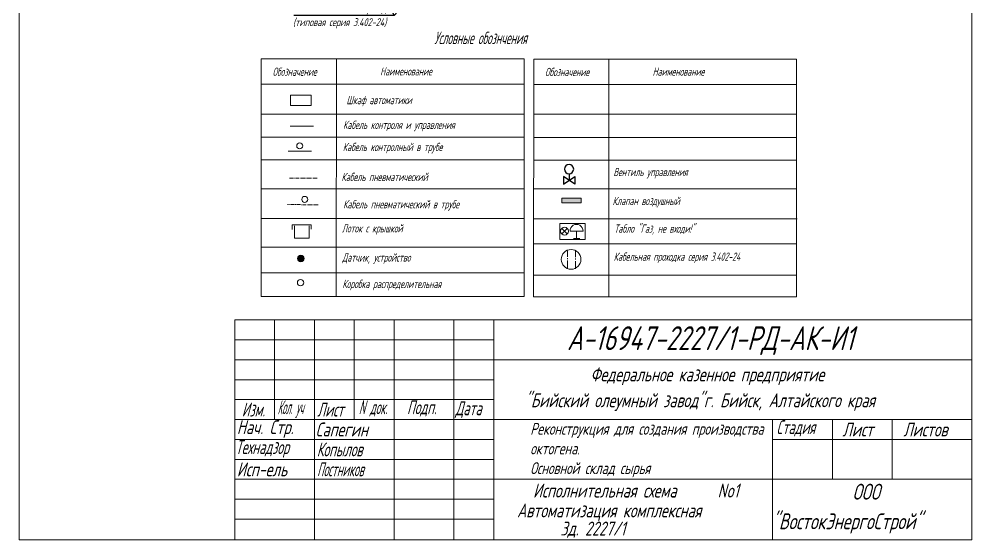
# Model space of a CAD drawing. Header units: millimetres. Extents: x -338 to 6826, y -8218 to 3153.
# Drawn here: x 715 to 1683, y -8213 to -7683 of the extents above; entities that cross this region are included whole.
import ezdxf
from ezdxf import colors
from ezdxf.entities.mleader import LeaderData, LeaderLine
from ezdxf.math import Vec2, Vec3

# ---------------------------------------------------------------- set-up
doc = ezdxf.new("R2010")
doc.units = ezdxf.units.MM
doc.linetypes.add('gost6', pattern=[12, 8, -1.5, 1, -1.5])
for name, color, linetype, lineweight in [('Арматура', 1, 'Continuous', 25), ('ИИ_ОФОРМЛЕНИЕ_025', 7, 'Continuous', 25), ('лампа', 6, 'Continuous', 50), ('Линия выноска', 137, 'Continuous', 25), ('Первичник', 210, 'Continuous', 25), ('Пн.кабель', 4, 'Continuous', 50), ('Рамка толстая', 7, 'Continuous', 60), ('Эл.кабель', 2, 'Continuous', 50), ('ЭлектрооБорудование (Вновь)', 160, 'Continuous', 60)]:
    doc.layers.add(name, color=color, linetype=linetype, lineweight=lineweight)
doc.layers.add('Размеры', color=5, linetype='Continuous')
doc.styles.add('GOST', font='GOST.shx', dxfattribs={"oblique": 15})
doc.styles.add('gost shx', font='gost.shx', dxfattribs={"oblique": 15})
doc.styles.add('Simplex', font='simplex.shx', dxfattribs={"width": 0.7, "oblique": 15})
doc.styles.get("Standard").update_dxf_attribs({"font": 'simplex.shx', "oblique": 15})

# ---------------------------------------------------------------- blocks, each defined once
blk = doc.blocks.new('_DotBlank')
at = {"color": 0, "linetype": 'ByBlock', "lineweight": -2}
blk.add_line((-0.5, 0), (-1, 0), dxfattribs=at)
blk.add_circle((0, 0), 0.5, dxfattribs=at)
blk = doc.blocks.new('A$C1EE30751')
at = {"layer": 'Арматура', "linetype": 'ByBlock'}
for p, q in [((4.84, -1.65), (0, 1.68)), ((0, 1.68), (0, -1.68)), ((0, -1.68), (4.84, 1.66)), ((2.43, 2.83), (2.43, 0)), ((4.84, 1.66), (4.84, -1.65))]:
    blk.add_line(p, q, dxfattribs=at)
blk.add_circle((2.43, 4.83), 2, dxfattribs=at)

msp = doc.modelspace()

# ---------------------------------------------------------------- hatches: boundary and pattern name
at = {"layer": 'Первичник', "lineweight": 20}
h = msp.add_hatch(color=256, dxfattribs=at)
edge = h.paths.add_edge_path()
edge.add_arc((1000.87, -7926.79), 3.36, 0, 360)
at = {"layer": 'Размеры', "linetype": 'ByBlock', "lineweight": 13, "ltscale": 0.7}
h = msp.add_hatch(color=1, dxfattribs=at)
h.dxf.hatch_style = 1
h.paths.add_polyline_path([(1276.21, -7865.5), (1266.35, -7865.5), (1266.35, -7865.81), (1276.21, -7865.81)])
h.paths.add_polyline_path([(1286.07, -7865.5), (1276.21, -7865.5), (1276.21, -7865.81), (1286.07, -7865.81)])
h.paths.add_polyline_path([(1286.07, -7865.81), (1276.21, -7865.81), (1276.21, -7870.44), (1286.07, -7870.44)])
h.paths.add_polyline_path([(1276.21, -7865.81), (1269.77, -7865.81), (1269.77, -7870.44), (1276.21, -7870.44)])
h.paths.add_polyline_path([(1269.77, -7865.85), (1266.35, -7865.85), (1266.35, -7870.44), (1269.77, -7870.44)])

# ---------------------------------------------------------------- linework, layer by layer
at = {"lineweight": 20}
for p, q in [((960.73, -7723.95), (960.62, -7965.68)), ((1037.09, -7723.49), (1036.97, -7965.61)), ((1227.94, -7723.95), (1227.88, -7965.53)), ((1237.68, -7724.22), (1237.57, -7965.96)), ((1314.04, -7723.76), (1313.92, -7965.88)), ((1504.89, -7724.22), (1504.83, -7965.81)), ((992.13, -7897.5), (992.13, -7892.63)), ((992.13, -7892.63), (1011.48, -7892.63)), ((994.42, -7893.68), (994.42, -7906.28)), ((1009.54, -7906.28), (1009.54, -7893.68)), ((1011.48, -7892.63), (1011.48, -7897.12)), ((994.42, -7906.28), (1009.54, -7906.28))]:
    msp.add_line(p, q, dxfattribs=at)
at = {"lineweight": 20, "ltscale": 0.2}
for p, q in [((1271.85, -7896.28), (1266.25, -7901.88)), ((1266.25, -7896.28), (1271.85, -7901.88)), ((1274.62, -7899.1), (1287.82, -7899.1)), ((1281.22, -7899.1), (1281.22, -7906.49)), ((1284.45, -7906.49), (1277.99, -7906.49))]:
    msp.add_line(p, q, dxfattribs=at)
at = {"color": 1, "linetype": 'gost6', "lineweight": 20}
for p, q in [((1272, -7937.08), (1272.07, -7919.15)), ((1280.03, -7937.46), (1280.11, -7918.92))]:
    msp.add_line(p, q, dxfattribs=at)
at = {"color": 18, "lineweight": 13, "true_color": 0x000000}
for p, q in [((933.79, -7989.38), (1683.04, -7989.38)), ((933.79, -7989.38), (933.79, -8212.13)), ((974.29, -7989.38), (974.29, -8090.63)), ((1014.79, -7989.38), (1014.79, -8212.13)), ((1055.29, -7989.38), (1055.29, -8090.63)), ((1095.79, -7989.38), (1095.79, -8212.13)), ((1156.54, -7989.38), (1156.54, -8212.13)), ((1197.04, -7989.38), (1197.04, -8212.13)), ((933.79, -8009.63), (1197.04, -8009.63)), ((933.79, -8029.88), (1197.04, -8029.88)), ((1197.04, -8029.88), (1683.04, -8029.88)), ((933.79, -8050.13), (1197.04, -8050.13)), ((933.79, -8070.38), (1197.04, -8070.38)), ((933.79, -8090.63), (1683.04, -8090.63)), ((1480.54, -8090.63), (1480.54, -8212.13)), ((1541.29, -8090.63), (1541.29, -8151.38)), ((1602.04, -8090.63), (1602.04, -8151.38)), ((933.79, -8110.88), (1197.04, -8110.88)), ((1480.54, -8110.88), (1683.04, -8110.88)), ((933.79, -8131.13), (1197.04, -8131.13)), ((933.79, -8151.38), (1197.04, -8151.38)), ((1197.04, -8151.38), (1683.04, -8151.38)), ((933.79, -8171.63), (1197.04, -8171.63)), ((933.79, -8191.88), (1197.04, -8191.88))]:
    msp.add_line(p, q, dxfattribs=at)
at = {"lineweight": 20}
for points in [[(960.73, -7723.95), (1227.94, -7723.95)], [(1237.68, -7724.22), (1504.89, -7724.22)], [(960.73, -7749.78), (1227.94, -7749.78)], [(1237.68, -7750.05), (1504.89, -7750.05)], [(960.62, -7965.68), (1227.88, -7965.53)], [(1237.57, -7965.96), (1504.83, -7965.81)]]:
    msp.add_lwpolyline(points, dxfattribs=at)
at = {"color": 5, "lineweight": 20}
for points in [[(960.73, -7779.96), (1227.94, -7779.96)], [(1237.68, -7780.23), (1504.89, -7780.23)], [(960.38, -7803.44), (1227.58, -7803.44)], [(1237.33, -7803.71), (1504.53, -7803.71)], [(961.08, -7826.6), (1228.29, -7826.6)], [(1238.03, -7826.87), (1505.24, -7826.87)], [(961.12, -7855.9), (1228.33, -7855.9)], [(1238.07, -7856.17), (1505.28, -7856.17)], [(961.2, -7886.24), (1228.41, -7886.24)], [(1238.15, -7886.51), (1505.36, -7886.51)], [(1237.68, -7911.98), (1504.89, -7911.98)], [(960.73, -7915.43), (1227.94, -7915.43)], [(961.21, -7941.58), (1228.42, -7941.58)], [(1237.5, -7943.83), (1504.71, -7943.83)]]:
    msp.add_lwpolyline(points, dxfattribs=at)
at = {"lineweight": 20, "ltscale": 0.2}
msp.add_lwpolyline([(1289.9, -7907.58), (1264.39, -7907.58), (1264.39, -7891.25), (1289.9, -7891.25)], close=True, dxfattribs=at)
at = {"color": 2, "lineweight": 20}
msp.add_circle((999.86, -7812.33), 3.05, dxfattribs=at)
at = {"color": 4, "lineweight": 20}
msp.add_circle((1005, -7866.81), 3.05, dxfattribs=at)
at = {"lineweight": 20, "ltscale": 0.2}
msp.add_circle((1269.03, -7899.1), 3.96, dxfattribs=at)
at = {"color": 1, "lineweight": 20}
msp.add_circle((1000.65, -7951.49), 3.22, dxfattribs=at)
at = {"lineweight": 20, "ltscale": 0.2}
msp.add_arc((1281.23, -7898.8), 6.6, 357.39365, 182.60635, dxfattribs=at)
at = {"layer": 'лампа', "color": 5, "lineweight": 20}
msp.add_circle((1275.72, -7927.76), 10, dxfattribs=at)
at = {"layer": 'Первичник', "lineweight": 20}
msp.add_circle((1000.87, -7926.79), 3.36, dxfattribs=at)
at = {"layer": 'Пн.кабель', "linetype": 'gost6', "lineweight": 20, "ltscale": 0.5}
for p, q in [((989.42, -7845.17), (1017.69, -7845.17)), ((1018.56, -7872.18), (987.44, -7872.11))]:
    msp.add_line(p, q, dxfattribs=at)
at = {"layer": 'Размеры', "color": 1, "linetype": 'ByBlock', "lineweight": 13, "ltscale": 0.7}
msp.add_lwpolyline([(1266.35, -7865.5), (1286.07, -7865.5), (1286.07, -7870.44), (1266.35, -7870.44)], close=True, dxfattribs=at)
at = {"layer": 'Рамка толстая', "color": 18, "lineweight": 13, "true_color": 0x000000}
for p, q in [((714.56, -6879.93), (714.56, -8213.06)), ((1683.18, -6879.93), (1683.18, -8213.06)), ((1683.18, -8213.06), (714.56, -8213.06))]:
    msp.add_line(p, q, dxfattribs=at)
at = {"layer": 'Эл.кабель', "lineweight": 20}
for p, q in [((1013.79, -7792.47), (990.26, -7792.47)), ((1011.77, -7817.77), (988.24, -7817.77))]:
    msp.add_line(p, q, dxfattribs=at)
at = {"layer": 'ЭлектрооБорудование (Вновь)', "lineweight": 20, "ltscale": 10}
for p, q in [((990.63, -7760.92), (990.62, -7771.32)), ((1011.43, -7760.93), (990.63, -7760.92)), ((1011.42, -7771.33), (1011.43, -7760.93)), ((990.62, -7771.32), (1011.42, -7771.33))]:
    msp.add_line(p, q, dxfattribs=at)

# ---------------------------------------------------------------- block references
at = {"lineweight": 20, "xscale": -2.351999999999999, "yscale": 2.351999999999999, "zscale": 2.351999999999999}
msp.add_blockref('A$C1EE30751', (1279.35, -7847.33), dxfattribs=at)

# ---------------------------------------------------------------- texts
at = {"lineweight": 20, "style": 'GOST', "oblique": 15, "width": 0.7}
for s, height, p in [('Условные обознчения', 12.636, (1136.7, -7708.94)), ('Обозначение', 8.424, (972.29, -7741.15)), ('Наименование', 8.424, (1081.6, -7740.8)), ('Обозначение', 8.424, (1249.24, -7741.42)), ('Наименование', 8.424, (1358.55, -7741.07)), ('Шкаф автоматики', 8.424, (1047.34, -7769.96)), ('Кабель контроля и управления', 8.424, (1043.93, -7795.18)), ('Кабель контролный в трубе', 8.424, (1043.65, -7817.7)), ('Вентиль управления', 8.424, (1318.72, -7843.16)), ('Кабель пневматический', 8.424, (1042.27, -7848.16)), ('Клапан воздушный', 8.424, (1317.86, -7872.6)), ('Кабель пневматический в трубе', 8.424, (1044.02, -7875.87)), ('Лоток с крышкой', 8.424, (1042.69, -7900.4)), ('Табло "Газ, не входи!"', 8.424, (1319.64, -7900.67)), ('Кабельная проходка серия 3.402-24', 8.424, (1318.99, -7929.21)), ('Коробка распределительная', 8.424, (1043.2, -7956.93))]:
    msp.add_text(s, height=height, dxfattribs=at).set_placement(p)
at = {"linetype": 'Continuous', "lineweight": 20, "style": 'gost shx', "oblique": 15, "width": 0.7}
msp.add_text('Датчик, устройство', height=8.424, dxfattribs=at).set_placement((1043.04, -7930.08))
at = {"color": 18, "lineweight": 13, "true_color": 0x000000, "style": 'Simplex', "oblique": 15}
for s, height, width, p in [('А-16947-2227/1-РД-АК-И1', 24.3, 0.7, (1271.54, -8020.05)), ('Федеральное казенное предприятие', 14.175, 0.7, (1295.39, -8051.82)), ('"Бийский олеумный завод"г. Бийск, Алтайского края', 14.175, 0.7, (1228.91, -8078.14)), ('Изм.', 14.175, 0.6, (940.98, -8087.59)), ('Кол. уч', 14.175, 0.4, (977.34, -8085.23)), ('Лист', 14.175, 0.6, (1017.66, -8087.59)), ('N', 14.18, 0.5, (1059.86, -8085.23)), ('док.', 14.175, 0.5, (1071.13, -8085.23)), ('Подп.', 14.175, 0.6, (1108.86, -8085.23)), ('Дата', 14.175, 0.6, (1158.06, -8086.24)), ('Нач. Стр.', 14.175, 0.7, (935.95, -8105.48)), ('Сапегин', 14.175, 0.7, (1016.04, -8107.84)), ('Стадия', 14.175, 0.6, (1484.49, -8105.48)), ('Лист', 14.175, 0.7, (1551.58, -8107.84)), ('Листов', 14.175, 0.7, (1613.43, -8107.84)), ('Технадзор', 14.175, 0.6, (934.6, -8125.73)), ('Копылов', 14.175, 0.6, (1017.22, -8128.09)), ('Исп-ель', 14.175, 0.7, (935.95, -8148.34)), ('Постников', 14.175, 0.5, (1017.49, -8148.34)), ('No1', 14.175, 0.7, (1424.63, -8169.94)), ('Исполнительная схема ', 14.175, 0.7, (1237.05, -8169.94)), ('ООО', 16.2, 0.7, (1561.79, -8172.11)), ('"ВостокЭнергоСтрой"', 16.2, 0.7, (1480.14, -8202.2)), ('Зд. 2227/1', 14.175, 0.7, (1264.78, -8208.58))]:
    msp.add_text(s, height=height, dxfattribs=dict(at, width=width)).set_placement(p)
at = {"color": 18, "lineweight": 20, "true_color": 0x000000, "style": 'Simplex', "oblique": 15, "width": 0.7}
msp.add_text('Автоматизация комплексная ', height=14.175, dxfattribs=at).set_placement((1220.74, -8190.14))
at = {"layer": 'ИИ_ОФОРМЛЕНИЕ_025', "lineweight": 13, "insert": (1234.23, -8094.05), "char_height": 12, "attachment_point": 1}
msp.add_mtext_dynamic_manual_height_columns('{\\W0.7;\\C2;Реконструкция для создания производства октогена. \\PОсновной склад сырья}', width=276.2589, gutter_width=12.5, heights=[0], dxfattribs=at)

# ---------------------------------------------------------------- leaders
at = {"layer": 'Линия выноска', "lineweight": 13}
ml = msp.add_multileader_mtext('Standard', dxfattribs=at)
ml.set_content('Кабельный проход\\P(типовая серия 3.402-24)', color=2, style='Simplex')
ml.set_leader_properties()
ml.set_arrow_properties(name='DOTBLANK')
ml.build(insert=Vec2(0, 0))
ml.multileader.update_dxf_attribs({"text_left_attachment_type": 6, "text_right_attachment_type": 6, "dogleg_length": 1, "arrow_head_size": 13.48})
ctx = ml.context
ctx.base_point, ctx.char_height, ctx.arrow_head_size, ctx.landing_gap_size, ctx.plane_origin = Vec3(961.65, -7679.84), 8.087, 13.48, 5.39, Vec3(962.44, -7460.59)
ctx.left_attachment, ctx.right_attachment, ctx.text_align_type = 6, 6, 2
notes = []
notes.append((ctx, [(0, (1, 1, 0), (1095.99, -7679.84), (-1, 0), 2.7, [(0, [(1036.58, -7563.59)], 0, [])])]))
ctx.mtext.insert, ctx.mtext.alignment, ctx.mtext.flow_direction = Vec3(1087.9, -7669.05), 3, 5
ml = msp.add_multileader_mtext('Standard', dxfattribs=at)
ml.set_content('Кабельный проход\\P(типовая серия 3.402-24)', color=2, style='Simplex')
ml.set_leader_properties()
ml.set_arrow_properties(name='DOTBLANK')
ml.build(insert=Vec2(0, 0))
ml.multileader.update_dxf_attribs({"text_left_attachment_type": 6, "text_right_attachment_type": 6, "dogleg_length": 1, "arrow_head_size": 13.48})
ctx = ml.context
ctx.base_point, ctx.char_height, ctx.arrow_head_size, ctx.landing_gap_size, ctx.plane_origin = Vec3(961.65, -7679.84), 8.087, 13.48, 5.39, Vec3(962.44, -7460.59)
ctx.left_attachment, ctx.right_attachment, ctx.text_align_type = 6, 6, 2
notes.append((ctx, [(0, (1, 1, 0), (1095.99, -7679.84), (-1, 0), 2.7, [(0, [(1197.47, -7566.56)], 0, [])])]))
ctx.mtext.insert, ctx.mtext.alignment, ctx.mtext.flow_direction = Vec3(1087.9, -7669.05), 3, 5
for ctx, leaders in notes:
    for number, flags, end, landing, length, lines in leaders:
        leader = LeaderData()
        leader.index, (leader.has_last_leader_line, leader.has_dogleg_vector, leader.attachment_direction) = number, flags
        leader.last_leader_point, leader.dogleg_vector, leader.dogleg_length = Vec3(end), Vec3(landing), length
        for number, points, colour, breaks in lines:
            line = LeaderLine()
            line.index, line.vertices, line.color, line.breaks = number, Vec3.list(points), colors.encode_raw_color(colour), breaks
            leader.lines.append(line)
        ctx.leaders.append(leader)

doc.saveas('drawing.dxf')
